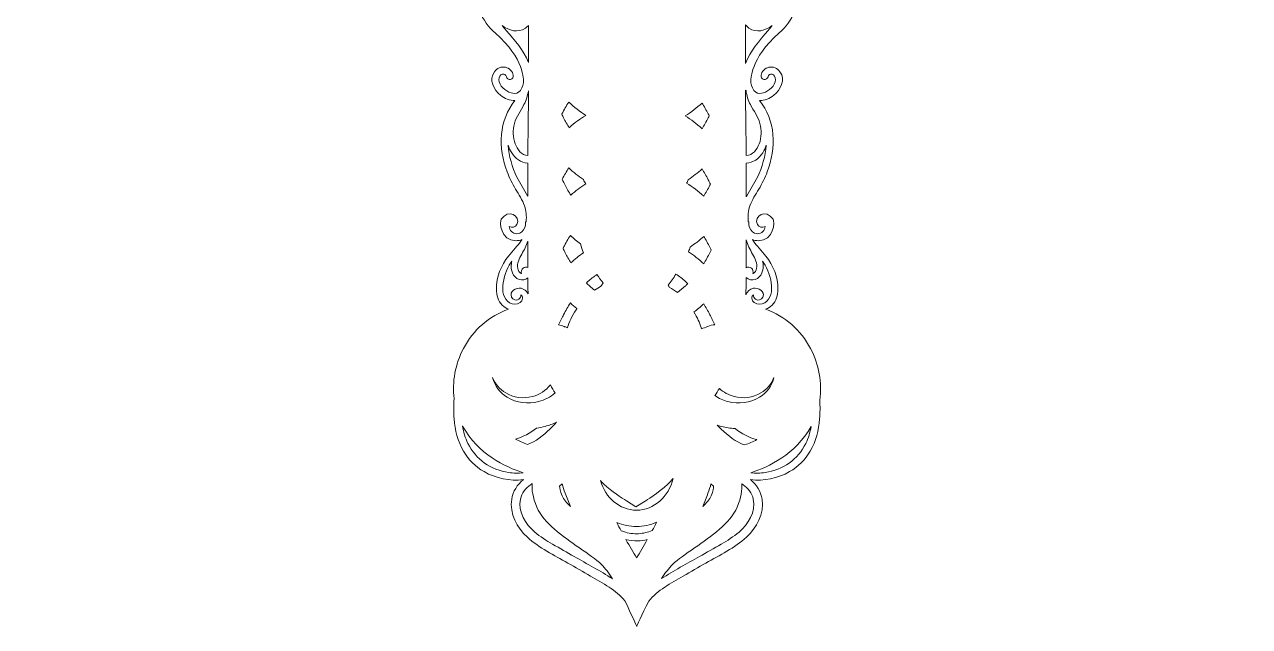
# Model space of a CAD drawing. Header units: millimetres. Extents: x -220 to 1461, y 255 to 578.
# Drawn here: x 885.3 to 1144.7, y 262.5 to 389.9 of the extents above; entities that cross this region are included whole.
import ezdxf

# ---------------------------------------------------------------- set-up
doc = ezdxf.new("R2010")
doc.units = ezdxf.units.MM
doc.header["$MEASUREMENT"] = 0
doc.layers.add('Layer 6', color=7, linetype='Continuous')

msp = doc.modelspace()

# ---------------------------------------------------------------- linework, layer by layer
at = {"layer": 'Layer 6', "lineweight": 0}
for points, knots in [([(1141.7, 448.34), (1141.63, 448.36), (1134.11, 450.77), (1130.92, 454.12), (1129.79, 455.29), (1128.62, 456.99), (1127.38, 458.79), (1124.95, 462.32), (1122.19, 466.32), (1118.74, 467.82), (1115.56, 469.2), (1113.37, 468.92), (1112.08, 468.44), (1111.36, 471.64), (1108.9, 479.48), (1101.61, 483.53), (1097.21, 485.97), (1091.5, 486.25), (1086.55, 484.36), (1086.58, 484.6), (1086.6, 484.85), (1086.58, 485.1), (1086.39, 487.75), (1083.55, 489.58), (1081.03, 489.11), (1079.82, 488.88), (1078.71, 488.13), (1078.03, 487.11), (1077.26, 485.95), (1077.15, 484.56), (1077.25, 483.21), (1077.35, 481.85), (1077.57, 480.53), (1077.4, 479.18), (1077.3, 479.53), (1077.15, 479.87), (1076.96, 480.19), (1076.09, 481.66), (1074.35, 482.65), (1072.64, 482.28), (1070.79, 481.88), (1069.3, 479.88), (1069.96, 477.99), (1070.29, 477.05), (1071.21, 476.2), (1072.27, 476.3), (1073.3, 476.4), (1074.19, 477.29), (1074.08, 478.35), (1073.99, 479.29), (1072.52, 479.19), (1072.63, 478.26), (1072.69, 477.69), (1071.97, 477.64), (1071.64, 477.94), (1071.19, 478.35), (1071.12, 479.01), (1071.34, 479.55), (1071.82, 480.77), (1073.25, 481.25), (1074.4, 480.7), (1075.67, 480.09), (1076.32, 478.69), (1076.21, 477.32), (1076.1, 475.81), (1075.25, 474.41), (1074.13, 473.43), (1072.55, 472.05), (1070.52, 471.4), (1068.46, 471.3), (1068.65, 471.42), (1068.83, 471.56), (1069.01, 471.71), (1070.44, 472.98), (1071.11, 475.11), (1070.04, 476.83), (1068.96, 478.57), (1066.19, 479.27), (1064.86, 477.4), (1064.24, 476.52), (1064.21, 475.28), (1065.11, 474.58), (1065.86, 474), (1067.01, 473.96), (1067.64, 474.74), (1068.23, 475.47), (1067.13, 476.42), (1066.54, 475.69), (1066.45, 475.59), (1066.35, 475.56), (1066.15, 475.64), (1065.96, 475.72), (1065.86, 475.85), (1065.85, 476.04), (1065.84, 476.68), (1066.59, 477.08), (1067.15, 477.06), (1068.62, 476.99), (1069.38, 475.37), (1068.91, 474.09), (1068.51, 473), (1067.56, 472.3), (1066.48, 472.04), (1065.31, 473.31), (1064.46, 474.92), (1063.76, 476.46), (1062.65, 478.88), (1061.71, 481.45), (1060.02, 483.54), (1058.79, 485.06), (1057.09, 486.32), (1055.19, 486.76), (1056.48, 487.47), (1057.33, 488.74), (1057.45, 490.24), (1057.59, 491.99), (1056.88, 493.73), (1055.6, 494.92), (1054.3, 496.13), (1052.52, 496.73), (1050.77, 496.86), (1050.5, 496.88), (1050.23, 496.88), (1049.96, 496.88), (1050.29, 497.15), (1050.6, 497.44), (1050.9, 497.74), (1052.79, 499.64), (1053.96, 502.1), (1054.44, 504.72), (1054.97, 507.63), (1054.77, 510.67), (1054.29, 513.56), (1053.8, 516.48), (1052.94, 519.35), (1051.41, 521.91), (1051.33, 522.04), (1051.25, 522.17), (1051.16, 522.3), (1051.12, 522.38), (1051.08, 522.46), (1051.04, 522.54), (1046.99, 529.82), (1039.16, 532.28), (1035.96, 533), (1036.44, 534.29), (1036.71, 536.48), (1035.33, 539.66), (1033.84, 543.11), (1029.84, 545.87), (1026.31, 548.3), (1024.51, 549.54), (1022.81, 550.71), (1021.63, 551.84), (1018.29, 555.03), (1014.98, 562.35), (1014.98, 562.35), (1014.98, 562.35), (1011.67, 555.03), (1008.32, 551.84), (1007.15, 550.71), (1005.45, 549.54), (1003.65, 548.3), (1000.12, 545.87), (996.12, 543.11), (994.62, 539.66), (993.24, 536.48), (993.52, 534.29), (994, 533), (991.42, 532.42), (985.82, 530.71), (981.63, 526.24), (980.09, 525.07), (978.8, 523.58), (977.8, 521.91), (976.26, 519.35), (975.41, 516.48), (974.92, 513.56), (974.44, 510.67), (974.24, 507.63), (974.77, 504.72), (975.24, 502.1), (976.42, 499.64), (978.3, 497.74), (978.6, 497.44), (978.92, 497.15), (979.25, 496.88), (978.98, 496.88), (978.71, 496.88), (978.44, 496.86), (976.69, 496.73), (974.91, 496.13), (973.6, 494.92), (972.32, 493.73), (971.61, 491.99), (971.76, 490.24), (971.88, 488.74), (972.72, 487.47), (974.01, 486.76), (972.12, 486.32), (970.42, 485.06), (969.19, 483.54), (967.49, 481.45), (966.56, 478.88), (965.45, 476.46), (965.35, 476.25), (965.25, 476.03), (965.15, 475.82), (965.34, 476.45), (965.19, 477.17), (964.79, 477.74), (963.46, 479.62), (960.68, 478.92), (959.6, 477.18), (958.53, 475.46), (959.2, 473.33), (960.63, 472.06), (960.81, 471.91), (960.99, 471.77), (961.18, 471.65), (959.12, 471.75), (957.09, 472.4), (955.51, 473.78), (954.39, 474.76), (953.55, 476.16), (953.43, 477.67), (953.32, 479.04), (953.97, 480.44), (955.24, 481.05), (956.39, 481.6), (957.82, 481.12), (958.31, 479.9), (958.52, 479.36), (958.45, 478.7), (958, 478.29), (957.67, 477.99), (956.95, 478.04), (957.01, 478.61), (957.12, 479.54), (955.65, 479.64), (955.56, 478.7), (955.45, 477.64), (956.35, 476.75), (957.37, 476.65), (958.43, 476.55), (959.35, 477.39), (959.68, 478.34), (960.35, 480.23), (958.85, 482.23), (957, 482.63), (955.29, 483), (953.55, 482), (952.68, 480.54), (952.49, 480.22), (952.35, 479.88), (952.24, 479.53), (952.07, 480.88), (952.29, 482.2), (952.39, 483.56), (952.49, 484.91), (952.38, 486.3), (951.62, 487.46), (950.93, 488.48), (949.82, 489.23), (948.61, 489.46), (946.09, 489.93), (943.25, 488.1), (943.06, 485.44), (943.03, 485.1), (943.07, 484.77), (943.15, 484.46), (938.25, 486.24), (932.67, 485.93), (928.34, 483.53), (921.05, 479.48), (918.6, 471.64), (917.87, 468.44), (916.59, 468.92), (914.4, 469.2), (911.21, 467.82), (907.76, 466.32), (905.01, 462.32), (902.57, 458.79), (901.33, 456.99), (900.16, 455.29), (899.04, 454.12), (895.85, 450.77), (888.33, 448.36), (888.25, 448.34), (888.25, 448.34), (885.28, 447.4), (885.28, 447.4), (885.28, 447.4), (888.25, 446.45), (888.25, 446.45), (888.33, 446.43), (895.85, 444.02), (899.04, 440.67), (900.16, 439.5), (901.33, 437.8), (902.57, 436), (905.01, 432.47), (907.76, 428.47), (911.21, 426.97), (914.4, 425.59), (916.59, 425.87), (917.87, 426.35), (918.6, 423.15), (921.05, 415.31), (928.34, 411.26), (930.83, 409.88), (933.73, 409.19), (936.67, 409.19), (938.84, 409.19), (941.03, 409.57), (943.1, 410.32), (943.06, 410.07), (943.04, 409.82), (943.06, 409.57), (943.25, 406.91), (946.09, 405.09), (948.61, 405.56), (949.82, 405.78), (950.93, 406.53), (951.62, 407.55), (952.38, 408.71), (952.49, 410.1), (952.39, 411.45), (952.29, 412.81), (952.07, 414.14), (952.24, 415.48), (952.35, 415.14), (952.49, 414.8), (952.68, 414.47), (953.55, 413.01), (955.29, 412.01), (957, 412.38), (957.61, 412.51), (958.18, 412.82), (958.65, 413.24), (958.7, 412.88), (958.82, 412.53), (959.03, 412.2), (959.49, 411.46), (960.27, 410.93), (961.17, 410.93), (962.04, 410.93), (962.97, 411.4), (963.31, 412.24), (963.7, 413.22), (962.86, 414.32), (961.8, 414.11), (961.06, 413.97), (960.67, 413.25), (960.77, 412.58), (960.72, 412.61), (960.68, 412.63), (960.64, 412.67), (959.92, 413.25), (960.16, 414.33), (960.68, 414.97), (961.23, 415.63), (962.13, 415.94), (962.99, 415.93), (963.9, 415.93), (964.95, 415.64), (965.27, 414.69), (965.31, 414.55), (965.35, 414.42), (965.38, 414.28), (965.07, 413.34), (965.16, 412.26), (965.66, 411.41), (966.39, 410.17), (967.77, 409.51), (969.17, 410.01), (969.8, 410.24), (970.31, 410.7), (970.57, 411.33), (970.89, 412.1), (970.63, 413.01), (969.87, 413.4), (969.19, 413.75), (968.31, 413.58), (967.87, 412.92), (967.62, 412.53), (967.57, 412.11), (967.67, 411.71), (966.93, 412.06), (966.69, 413.19), (967.01, 413.9), (967.35, 414.65), (968.29, 414.84), (969.03, 414.81), (970.1, 414.77), (971.13, 414.36), (971.95, 413.67), (972.72, 413.02), (973.26, 412.1), (973.47, 411.12), (973.74, 409.88), (973.32, 408.65), (973.51, 407.4), (973.6, 406.78), (973.81, 406.17), (974.01, 405.58), (974.18, 405.05), (974.37, 404.54), (974.65, 404.06), (975.23, 403.09), (976.14, 402.4), (977.23, 402.08), (978.28, 401.78), (979.38, 401.79), (980.42, 402.08), (980.8, 402.18), (981.17, 402.31), (981.53, 402.46), (981.41, 402.2), (981.3, 401.93), (981.2, 401.68), (980.83, 400.68), (980.63, 399.6), (980.59, 398.53), (980.44, 394.57), (982.09, 390.61), (984.99, 388.09), (991.11, 382.79), (990.97, 378.13), (990.96, 377.71), (990.95, 377.67), (990.94, 377.63), (990.93, 377.58), (990.78, 376.9), (990.49, 376.04), (989.89, 375.62), (989.42, 375.29), (988.82, 375.31), (988.3, 375.47), (987.15, 375.82), (985.73, 376.95), (985.74, 378.26), (985.75, 378.72), (985.97, 379.31), (986.46, 379.44), (986.86, 379.54), (987.27, 379.29), (987.31, 378.9), (987.36, 378.49), (987.82, 378.23), (988.19, 378.31), (988.61, 378.39), (988.83, 378.79), (988.78, 379.19), (988.68, 380.05), (987.95, 380.71), (987.13, 380.89), (986.22, 381.09), (985.33, 380.72), (984.78, 379.96), (983.53, 378.23), (984.66, 376.12), (986.1, 374.95), (986.92, 374.29), (988.05, 373.82), (989.13, 373.85), (987.47, 371.79), (986.52, 369.33), (986.27, 366.67), (986.01, 363.98), (986.53, 361.27), (987.48, 358.76), (987.96, 357.49), (988.57, 356.26), (989.26, 355.09), (989.94, 353.95), (990.72, 352.82), (991.15, 351.55), (991.5, 350.51), (991.62, 349.34), (991.5, 348.24), (991.41, 348.17), (991.35, 348.06), (991.36, 347.93), (991.37, 347.78), (991.37, 347.64), (991.38, 347.49), (991.2, 346.78), (990.83, 346.06), (990.14, 345.77), (989.38, 345.45), (988.37, 345.84), (988.05, 346.61), (987.97, 346.79), (987.94, 346.99), (987.94, 347.18), (988.48, 346.88), (989.28, 347), (989.56, 347.59), (990.44, 349.42), (987.7, 351), (986.23, 348.72), (985.88, 348.18), (985.99, 344.17), (989.38, 344.17), (989.83, 344.18), (990.23, 344.26), (990.59, 344.4), (990.57, 344.36), (990.55, 344.32), (990.52, 344.28), (989.74, 343.07), (988.7, 342.05), (987.79, 340.93), (986.2, 338.96), (985.16, 336.46), (985.2, 333.9), (985.22, 332.67), (985.54, 331.42), (986.46, 330.54), (986.85, 330.16), (987.3, 329.87), (987.79, 329.68), (983.64, 328.18), (980.33, 325.33), (978.23, 321.35), (976.49, 318.05), (975.82, 314.26), (976.24, 310.71), (976.14, 309.29), (976.15, 307.85), (976.25, 306.46), (976.43, 304.08), (977.01, 301.69), (978.24, 299.62), (979.29, 297.83), (980.8, 296.32), (982.6, 295.28), (985.11, 293.84), (988.07, 293.22), (990.91, 293.59), (989.59, 292.54), (988.72, 291.09), (988.45, 289.42), (987.96, 286.39), (989.58, 283.39), (991.76, 281.4), (994.26, 279.12), (997.4, 277.6), (1000.32, 275.93), (1001.93, 275.01), (1003.53, 274.09), (1005.14, 273.17), (1006.46, 272.41), (1007.79, 271.67), (1009.06, 270.82), (1010.3, 269.99), (1011.49, 269.04), (1012.42, 267.9), (1013.87, 265), (1014.91, 262.49), (1014.91, 262.49), (1014.91, 262.49), (1015.97, 264.98), (1017.45, 267.86), (1018.38, 269.02), (1019.59, 269.98), (1020.84, 270.82), (1022.11, 271.67), (1023.44, 272.41), (1024.76, 273.17), (1026.37, 274.09), (1027.97, 275.01), (1029.58, 275.93), (1032.49, 277.6), (1035.64, 279.12), (1038.14, 281.4), (1040.32, 283.39), (1041.94, 286.39), (1041.45, 289.42), (1041.18, 291.09), (1040.31, 292.54), (1038.99, 293.59), (1041.83, 293.22), (1044.78, 293.84), (1047.29, 295.28), (1049.1, 296.32), (1050.61, 297.83), (1051.66, 299.62), (1052.88, 301.69), (1053.47, 304.08), (1053.65, 306.46), (1053.74, 307.76), (1053.76, 309.1), (1053.68, 310.44), (1054.16, 314.07), (1053.51, 317.97), (1051.72, 321.35), (1049.63, 325.32), (1046.34, 328.16), (1042.21, 329.66), (1042.71, 329.86), (1043.18, 330.15), (1043.58, 330.54), (1044.49, 331.42), (1044.81, 332.67), (1044.83, 333.9), (1044.87, 336.46), (1043.83, 338.96), (1042.24, 340.93), (1041.34, 342.05), (1040.29, 343.07), (1039.51, 344.28), (1039.48, 344.32), (1039.46, 344.36), (1039.44, 344.4), (1039.8, 344.26), (1040.2, 344.18), (1040.65, 344.17), (1044.04, 344.17), (1044.15, 348.18), (1043.8, 348.72), (1042.33, 351), (1039.59, 349.42), (1040.47, 347.59), (1040.75, 347), (1041.55, 346.88), (1042.09, 347.18), (1042.09, 346.99), (1042.06, 346.79), (1041.98, 346.61), (1041.66, 345.84), (1040.65, 345.45), (1039.89, 345.77), (1039.2, 346.06), (1038.84, 346.78), (1038.66, 347.49), (1038.66, 347.64), (1038.66, 347.78), (1038.67, 347.93), (1038.68, 348.06), (1038.62, 348.17), (1038.53, 348.24), (1038.41, 349.34), (1038.53, 350.51), (1038.88, 351.55), (1039.31, 352.82), (1040.09, 353.95), (1040.77, 355.09), (1041.46, 356.26), (1042.07, 357.49), (1042.55, 358.76), (1043.5, 361.27), (1044.02, 363.98), (1043.76, 366.67), (1043.51, 369.33), (1042.57, 371.79), (1040.9, 373.85), (1041.98, 373.82), (1043.11, 374.29), (1043.93, 374.95), (1045.37, 376.12), (1046.5, 378.23), (1045.25, 379.96), (1044.7, 380.72), (1043.82, 381.09), (1042.9, 380.89), (1042.08, 380.71), (1041.35, 380.05), (1041.25, 379.19), (1041.21, 378.79), (1041.42, 378.39), (1041.84, 378.31), (1042.21, 378.23), (1042.67, 378.49), (1042.72, 378.9), (1042.76, 379.29), (1043.17, 379.54), (1043.57, 379.44), (1044.06, 379.31), (1044.28, 378.72), (1044.29, 378.26), (1044.3, 376.95), (1042.88, 375.82), (1041.74, 375.47), (1041.22, 375.31), (1040.61, 375.29), (1040.15, 375.62), (1039.54, 376.04), (1039.25, 376.9), (1039.1, 377.58), (1039.09, 377.63), (1039.08, 377.67), (1039.08, 377.71), (1039.06, 378.13), (1038.92, 382.79), (1045.04, 388.09), (1047.95, 390.61), (1049.59, 394.57), (1049.44, 398.53), (1049.41, 399.6), (1049.21, 400.68), (1048.83, 401.68), (1048.73, 401.93), (1048.62, 402.2), (1048.5, 402.46), (1048.86, 402.31), (1049.23, 402.18), (1049.61, 402.08), (1050.66, 401.79), (1051.75, 401.78), (1052.8, 402.08), (1053.89, 402.4), (1054.8, 403.09), (1055.38, 404.06), (1055.66, 404.54), (1055.85, 405.05), (1056.02, 405.58), (1056.22, 406.17), (1056.43, 406.78), (1056.52, 407.4), (1056.71, 408.65), (1056.29, 409.88), (1056.56, 411.12), (1056.77, 412.1), (1057.31, 413.02), (1058.08, 413.67), (1058.9, 414.36), (1059.93, 414.77), (1061, 414.81), (1061.74, 414.84), (1062.68, 414.65), (1063.02, 413.9), (1063.34, 413.19), (1063.1, 412.06), (1062.36, 411.71), (1062.46, 412.11), (1062.42, 412.53), (1062.16, 412.92), (1061.73, 413.58), (1060.84, 413.75), (1060.16, 413.4), (1059.4, 413.01), (1059.14, 412.1), (1059.46, 411.33), (1059.72, 410.7), (1060.23, 410.24), (1060.87, 410.01), (1062.26, 409.51), (1063.64, 410.17), (1064.37, 411.41), (1064.87, 412.26), (1064.97, 413.34), (1064.65, 414.28), (1064.68, 414.42), (1064.72, 414.55), (1064.76, 414.69), (1065.08, 415.64), (1066.13, 415.93), (1067.05, 415.93), (1067.9, 415.94), (1068.81, 415.63), (1069.35, 414.97), (1069.87, 414.33), (1070.11, 413.25), (1069.39, 412.67), (1069.35, 412.63), (1069.31, 412.61), (1069.26, 412.58), (1069.36, 413.25), (1068.97, 413.97), (1068.23, 414.11), (1067.17, 414.32), (1066.33, 413.22), (1066.72, 412.24), (1067.06, 411.4), (1067.99, 410.93), (1068.87, 410.93), (1069.76, 410.93), (1070.54, 411.46), (1071, 412.2), (1071.22, 412.55), (1071.34, 412.91), (1071.39, 413.28), (1071.77, 413.02), (1072.19, 412.83), (1072.64, 412.73), (1074.35, 412.36), (1076.09, 413.36), (1076.96, 414.82), (1077.15, 415.15), (1077.3, 415.48), (1077.4, 415.83), (1077.57, 414.48), (1077.35, 413.16), (1077.25, 411.8), (1077.15, 410.45), (1077.26, 409.06), (1078.03, 407.9), (1078.71, 406.88), (1079.82, 406.13), (1081.03, 405.91), (1083.55, 405.43), (1086.39, 407.26), (1086.58, 409.92), (1086.6, 410.09), (1086.59, 410.25), (1086.58, 410.41), (1088.73, 409.6), (1091.02, 409.19), (1093.28, 409.19), (1096.23, 409.19), (1099.13, 409.88), (1101.61, 411.26), (1108.9, 415.31), (1111.36, 423.15), (1112.08, 426.35), (1113.37, 425.87), (1115.56, 425.59), (1118.74, 426.97), (1122.19, 428.47), (1124.95, 432.47), (1127.38, 436), (1128.62, 437.8), (1129.79, 439.5), (1130.92, 440.67), (1134.11, 444.02), (1141.63, 446.43), (1141.7, 446.45), (1141.7, 446.45), (1144.67, 447.4), (1144.67, 447.4), (1144.67, 447.4), (1141.7, 448.34), (1141.7, 448.34)], [0, 0, 0, 0, 1, 1, 1, 2, 2, 2, 3, 3, 3, 4, 4, 4, 5, 5, 5, 6, 6, 6, 7, 7, 7, 8, 8, 8, 9, 9, 9, 10, 10, 10, 11, 11, 11, 12, 12, 12, 13, 13, 13, 14, 14, 14, 15, 15, 15, 16, 16, 16, 17, 17, 17, 18, 18, 18, 19, 19, 19, 20, 20, 20, 21, 21, 21, 22, 22, 22, 23, 23, 23, 24, 24, 24, 25, 25, 25, 26, 26, 26, 27, 27, 27, 28, 28, 28, 29, 29, 29, 30, 30, 30, 31, 31, 31, 32, 32, 32, 33, 33, 33, 34, 34, 34, 35, 35, 35, 36, 36, 36, 37, 37, 37, 38, 38, 38, 39, 39, 39, 40, 40, 40, 41, 41, 41, 42, 42, 42, 43, 43, 43, 44, 44, 44, 45, 45, 45, 46, 46, 46, 47, 47, 47, 48, 48, 48, 49, 49, 49, 50, 50, 50, 51, 51, 51, 52, 52, 52, 53, 53, 53, 54, 54, 54, 55, 55, 55, 56, 56, 56, 57, 57, 57, 58, 58, 58, 59, 59, 59, 60, 60, 60, 61, 61, 61, 62, 62, 62, 63, 63, 63, 64, 64, 64, 65, 65, 65, 66, 66, 66, 67, 67, 67, 68, 68, 68, 69, 69, 69, 70, 70, 70, 71, 71, 71, 72, 72, 72, 73, 73, 73, 74, 74, 74, 75, 75, 75, 76, 76, 76, 77, 77, 77, 78, 78, 78, 79, 79, 79, 80, 80, 80, 81, 81, 81, 82, 82, 82, 83, 83, 83, 84, 84, 84, 85, 85, 85, 86, 86, 86, 87, 87, 87, 88, 88, 88, 89, 89, 89, 90, 90, 90, 91, 91, 91, 92, 92, 92, 93, 93, 93, 94, 94, 94, 95, 95, 95, 96, 96, 96, 97, 97, 97, 98, 98, 98, 99, 99, 99, 100, 100, 100, 101, 101, 101, 102, 102, 102, 103, 103, 103, 104, 104, 104, 105, 105, 105, 106, 106, 106, 107, 107, 107, 108, 108, 108, 109, 109, 109, 110, 110, 110, 111, 111, 111, 112, 112, 112, 113, 113, 113, 114, 114, 114, 115, 115, 115, 116, 116, 116, 117, 117, 117, 118, 118, 118, 119, 119, 119, 120, 120, 120, 121, 121, 121, 122, 122, 122, 123, 123, 123, 124, 124, 124, 125, 125, 125, 126, 126, 126, 127, 127, 127, 128, 128, 128, 129, 129, 129, 130, 130, 130, 131, 131, 131, 132, 132, 132, 133, 133, 133, 134, 134, 134, 135, 135, 135, 136, 136, 136, 137, 137, 137, 138, 138, 138, 139, 139, 139, 140, 140, 140, 141, 141, 141, 142, 142, 142, 143, 143, 143, 144, 144, 144, 145, 145, 145, 146, 146, 146, 147, 147, 147, 148, 148, 148, 149, 149, 149, 150, 150, 150, 151, 151, 151, 152, 152, 152, 153, 153, 153, 154, 154, 154, 155, 155, 155, 156, 156, 156, 157, 157, 157, 158, 158, 158, 159, 159, 159, 160, 160, 160, 161, 161, 161, 162, 162, 162, 163, 163, 163, 164, 164, 164, 165, 165, 165, 166, 166, 166, 167, 167, 167, 168, 168, 168, 169, 169, 169, 170, 170, 170, 171, 171, 171, 172, 172, 172, 173, 173, 173, 174, 174, 174, 175, 175, 175, 176, 176, 176, 177, 177, 177, 178, 178, 178, 179, 179, 179, 180, 180, 180, 181, 181, 181, 182, 182, 182, 183, 183, 183, 184, 184, 184, 185, 185, 185, 186, 186, 186, 187, 187, 187, 188, 188, 188, 189, 189, 189, 190, 190, 190, 191, 191, 191, 192, 192, 192, 193, 193, 193, 194, 194, 194, 195, 195, 195, 196, 196, 196, 197, 197, 197, 198, 198, 198, 199, 199, 199, 200, 200, 200, 201, 201, 201, 202, 202, 202, 203, 203, 203, 204, 204, 204, 205, 205, 205, 206, 206, 206, 207, 207, 207, 208, 208, 208, 209, 209, 209, 210, 210, 210, 211, 211, 211, 212, 212, 212, 213, 213, 213, 214, 214, 214, 215, 215, 215, 216, 216, 216, 217, 217, 217, 218, 218, 218, 219, 219, 219, 220, 220, 220, 221, 221, 221, 222, 222, 222, 223, 223, 223, 224, 224, 224, 225, 225, 225, 226, 226, 226, 227, 227, 227, 228, 228, 228, 229, 229, 229, 230, 230, 230, 231, 231, 231, 232, 232, 232, 233, 233, 233, 234, 234, 234, 235, 235, 235, 236, 236, 236, 237, 237, 237, 238, 238, 238, 239, 239, 239, 240, 240, 240, 241, 241, 241, 242, 242, 242, 243, 243, 243, 244, 244, 244, 245, 245, 245, 246, 246, 246, 247, 247, 247, 248, 248, 248, 249, 249, 249, 250, 250, 250, 251, 251, 251, 252, 252, 252, 253, 253, 253, 254, 254, 254, 255, 255, 255, 256, 256, 256, 257, 257, 257, 258, 258, 258, 259, 259, 259, 260, 260, 260, 261, 261, 261, 262, 262, 262, 263, 263, 263, 264, 264, 264, 265, 265, 265, 266, 266, 266, 267, 267, 267, 268, 268, 268, 269, 269, 269, 270, 270, 270, 271, 271, 271, 272, 272, 272, 273, 273, 273, 274, 274, 274, 275, 275, 275, 276, 276, 276, 277, 277, 277, 278, 278, 278, 278]), ([(987.29, 388.7), (987.01, 389.02), (986.73, 389.36), (986.46, 389.7), (987.92, 388.65), (989.74, 388.08), (991.35, 389.19), (991.59, 389.35), (991.79, 389.55), (991.98, 389.77), (991.98, 387.03), (991.98, 384.38), (991.98, 381.93), (991.02, 384.48), (989.07, 386.61), (987.29, 388.7)], [0, 0, 0, 0, 1, 1, 1, 2, 2, 2, 3, 3, 3, 4, 4, 4, 5, 5, 5, 5]), ([(1042.74, 388.7), (1040.91, 386.55), (1038.9, 384.35), (1037.97, 381.7), (1037.97, 384.25), (1037.98, 387.02), (1037.98, 389.88), (1038.18, 389.61), (1038.41, 389.37), (1038.68, 389.19), (1040.29, 388.08), (1042.11, 388.65), (1043.57, 389.7), (1043.3, 389.36), (1043.02, 389.02), (1042.74, 388.7)], [0, 0, 0, 0, 1, 1, 1, 2, 2, 2, 3, 3, 3, 4, 4, 4, 5, 5, 5, 5]), ([(989.01, 368.98), (989.42, 370.46), (990.36, 371.64), (991.04, 372.98), (991.51, 373.89), (991.81, 374.87), (991.97, 375.88), (991.97, 375.88), (991.98, 375.89), (991.98, 375.89), (991.97, 370.74), (991.95, 367.26), (991.92, 366.86), (991.93, 366.92), (991.94, 366.96), (991.94, 366.98), (991.9, 366.8), (991.87, 365.02), (991.85, 362.18), (990.51, 362.26), (989.61, 363.51), (989.17, 364.69), (988.67, 366.04), (988.63, 367.59), (989.01, 368.98)], [0, 0, 0, 0, 1, 1, 1, 2, 2, 2, 3, 3, 3, 4, 4, 4, 5, 5, 5, 6, 6, 6, 7, 7, 7, 8, 8, 8, 8]), ([(1041.02, 368.98), (1041.41, 367.59), (1041.36, 366.04), (1040.86, 364.69), (1040.41, 363.49), (1039.49, 362.21), (1038.1, 362.18), (1038.09, 365.02), (1038.06, 366.8), (1038.01, 366.98), (1038.02, 366.96), (1038.03, 366.92), (1038.03, 366.86), (1038, 367.27), (1037.98, 370.82), (1037.98, 376.07), (1038, 376.01), (1038.03, 375.94), (1038.06, 375.88), (1038.22, 374.87), (1038.52, 373.89), (1038.99, 372.98), (1039.67, 371.64), (1040.61, 370.46), (1041.02, 368.98)], [0, 0, 0, 0, 1, 1, 1, 2, 2, 2, 3, 3, 3, 4, 4, 4, 5, 5, 5, 6, 6, 6, 7, 7, 7, 8, 8, 8, 8]), ([(1000.61, 368.09), (1000.2, 368.76), (999.81, 369.46), (999.43, 370.19), (999.31, 370.42), (999.18, 370.68), (999.05, 370.95), (999.06, 370.97), (999.07, 371), (999.08, 371.02), (999.54, 371.9), (1000.02, 372.74), (1000.52, 373.52), (1001.66, 372.44), (1002.87, 371.49), (1004.14, 370.71), (1002.91, 369.98), (1001.72, 369.1), (1000.61, 368.09)], [0, 0, 0, 0, 1, 1, 1, 2, 2, 2, 3, 3, 3, 4, 4, 4, 5, 5, 5, 6, 6, 6, 6]), ([(1025.17, 370.6), (1026.43, 371.36), (1027.62, 372.27), (1028.75, 373.32), (1029.2, 372.59), (1029.64, 371.82), (1030.06, 371.02), (1030.13, 370.88), (1030.2, 370.75), (1030.27, 370.6), (1030.2, 370.46), (1030.13, 370.32), (1030.06, 370.19), (1029.64, 369.38), (1029.2, 368.61), (1028.75, 367.89), (1027.62, 368.94), (1026.43, 369.85), (1025.17, 370.6)], [0, 0, 0, 0, 1, 1, 1, 2, 2, 2, 3, 3, 3, 4, 4, 4, 5, 5, 5, 6, 6, 6, 6]), ([(989.56, 357.63), (988.54, 359.75), (987.85, 362.04), (987.69, 364.38), (987.87, 363.82), (988.12, 363.29), (988.44, 362.8), (989.2, 361.62), (990.39, 360.64), (991.85, 360.62), (991.84, 358.62), (991.84, 356.24), (991.84, 353.61), (991.82, 353.64), (991.81, 353.67), (991.79, 353.7), (991.07, 355.03), (990.22, 356.27), (989.56, 357.63)], [0, 0, 0, 0, 1, 1, 1, 2, 2, 2, 3, 3, 3, 4, 4, 4, 5, 5, 5, 6, 6, 6, 6]), ([(1042.34, 364.38), (1042.18, 362.04), (1041.49, 359.75), (1040.47, 357.63), (1039.81, 356.27), (1038.96, 355.03), (1038.24, 353.7), (1038.19, 353.62), (1038.16, 353.54), (1038.11, 353.46), (1038.12, 356.15), (1038.11, 358.58), (1038.11, 360.62), (1039.6, 360.61), (1040.82, 361.6), (1041.6, 362.8), (1041.91, 363.29), (1042.16, 363.82), (1042.34, 364.38)], [0, 0, 0, 0, 1, 1, 1, 2, 2, 2, 3, 3, 3, 4, 4, 4, 5, 5, 5, 6, 6, 6, 6]), ([(1000.96, 353.81), (1000.55, 354.47), (1000.16, 355.17), (999.78, 355.9), (999.57, 356.3), (999.36, 356.73), (999.14, 357.19), (999.58, 358.03), (1000.04, 358.83), (1000.52, 359.58), (1001.5, 358.65), (1002.54, 357.82), (1003.63, 357.11), (1003.77, 356.8), (1003.94, 356.5), (1004.11, 356.19), (1003.02, 355.51), (1001.96, 354.71), (1000.96, 353.81)], [0, 0, 0, 0, 1, 1, 1, 2, 2, 2, 3, 3, 3, 4, 4, 4, 5, 5, 5, 6, 6, 6, 6]), ([(1025.48, 356.34), (1025.6, 356.59), (1025.72, 356.84), (1025.84, 357.09), (1026.85, 357.76), (1027.83, 358.52), (1028.75, 359.38), (1029.2, 358.65), (1029.64, 357.88), (1030.06, 357.08), (1030.21, 356.79), (1030.37, 356.47), (1030.53, 356.14), (1030.49, 356.06), (1030.45, 355.98), (1030.41, 355.9), (1029.99, 355.1), (1029.55, 354.33), (1029.1, 353.6), (1027.96, 354.66), (1026.75, 355.58), (1025.48, 356.34)], [0, 0, 0, 0, 1, 1, 1, 2, 2, 2, 3, 3, 3, 4, 4, 4, 5, 5, 5, 6, 6, 6, 7, 7, 7, 7]), ([(1000.97, 339.51), (1000.56, 340.17), (1000.16, 340.88), (999.78, 341.61), (999.63, 341.9), (999.47, 342.22), (999.31, 342.55), (999.35, 342.63), (999.39, 342.71), (999.43, 342.79), (999.89, 343.68), (1000.37, 344.51), (1000.87, 345.3), (1001.55, 344.64), (1002.27, 344.04), (1003, 343.49), (1003.15, 342.86), (1003.35, 342.22), (1003.62, 341.59), (1002.71, 340.98), (1001.82, 340.29), (1000.97, 339.51)], [0, 0, 0, 0, 1, 1, 1, 2, 2, 2, 3, 3, 3, 4, 4, 4, 5, 5, 5, 6, 6, 6, 7, 7, 7, 7]), ([(1026.22, 342.83), (1027.22, 343.49), (1028.18, 344.24), (1029.1, 345.09), (1029.55, 344.37), (1029.99, 343.6), (1030.41, 342.79), (1030.5, 342.61), (1030.6, 342.41), (1030.7, 342.2), (1030.6, 341.99), (1030.5, 341.8), (1030.41, 341.61), (1029.99, 340.81), (1029.55, 340.04), (1029.1, 339.31), (1028.08, 340.26), (1027, 341.1), (1025.87, 341.81), (1026.01, 342.15), (1026.12, 342.49), (1026.22, 342.83)], [0, 0, 0, 0, 1, 1, 1, 2, 2, 2, 3, 3, 3, 4, 4, 4, 5, 5, 5, 6, 6, 6, 7, 7, 7, 7]), ([(990.58, 341.33), (991.08, 342.23), (991.56, 343.11), (991.86, 344.09), (991.86, 342.24), (991.87, 340.36), (991.88, 338.47), (991.56, 338.64), (991.16, 338.64), (990.84, 338.36), (990.5, 338.06), (990.41, 337.62), (990.5, 337.21), (990.48, 337.22), (990.46, 337.22), (990.44, 337.23), (990.04, 337.43), (989.81, 337.88), (989.73, 338.29), (989.52, 339.36), (990.07, 340.43), (990.58, 341.33)], [0, 0, 0, 0, 1, 1, 1, 2, 2, 2, 3, 3, 3, 4, 4, 4, 5, 5, 5, 6, 6, 6, 7, 7, 7, 7]), ([(1039.45, 341.33), (1039.96, 340.43), (1040.51, 339.36), (1040.3, 338.29), (1040.22, 337.88), (1039.99, 337.43), (1039.6, 337.23), (1039.58, 337.22), (1039.55, 337.22), (1039.53, 337.21), (1039.62, 337.62), (1039.53, 338.06), (1039.19, 338.36), (1038.84, 338.66), (1038.41, 338.65), (1038.08, 338.43), (1038.08, 340.43), (1038.09, 342.42), (1038.1, 344.36), (1038.39, 343.28), (1038.9, 342.31), (1039.45, 341.33)], [0, 0, 0, 0, 1, 1, 1, 2, 2, 2, 3, 3, 3, 4, 4, 4, 5, 5, 5, 6, 6, 6, 7, 7, 7, 7]), ([(986.54, 333.96), (986.55, 335.7), (987.05, 337.49), (987.93, 339), (988.1, 339.29), (988.29, 339.56), (988.48, 339.84), (988.44, 339.67), (988.4, 339.5), (988.38, 339.32), (988.19, 338.02), (988.67, 336.47), (990, 335.97), (990.62, 335.74), (991.38, 335.9), (991.88, 336.31), (991.89, 335.18), (991.89, 334.05), (991.9, 332.92), (991.63, 333.51), (991.1, 333.96), (990.42, 334.1), (989.4, 334.31), (987.85, 333.47), (988.42, 332.25), (988.69, 331.66), (989.45, 331.35), (989.99, 331.79), (990.25, 332.01), (990.39, 332.35), (990.37, 332.68), (990.6, 332.54), (990.74, 332.31), (990.74, 332.03), (990.75, 331.18), (989.89, 330.74), (989.14, 330.75), (987.4, 330.78), (986.54, 332.41), (986.54, 333.96)], [0, 0, 0, 0, 1, 1, 1, 2, 2, 2, 3, 3, 3, 4, 4, 4, 5, 5, 5, 6, 6, 6, 7, 7, 7, 8, 8, 8, 9, 9, 9, 10, 10, 10, 11, 11, 11, 12, 12, 12, 13, 13, 13, 13]), ([(1041.66, 339.32), (1041.63, 339.5), (1041.59, 339.67), (1041.55, 339.84), (1041.75, 339.56), (1041.94, 339.29), (1042.1, 339), (1042.98, 337.49), (1043.49, 335.7), (1043.49, 333.96), (1043.49, 332.41), (1042.63, 330.78), (1040.89, 330.75), (1040.14, 330.74), (1039.29, 331.18), (1039.29, 332.03), (1039.3, 332.31), (1039.43, 332.54), (1039.67, 332.68), (1039.64, 332.35), (1039.78, 332.01), (1040.04, 331.79), (1040.58, 331.35), (1041.34, 331.66), (1041.61, 332.25), (1042.18, 333.47), (1040.63, 334.31), (1039.62, 334.1), (1038.86, 333.94), (1038.29, 333.41), (1038.05, 332.73), (1038.06, 333.94), (1038.06, 335.16), (1038.07, 336.37), (1038.58, 335.92), (1039.38, 335.73), (1040.03, 335.97), (1041.36, 336.47), (1041.85, 338.02), (1041.66, 339.32)], [0, 0, 0, 0, 1, 1, 1, 2, 2, 2, 3, 3, 3, 4, 4, 4, 5, 5, 5, 6, 6, 6, 7, 7, 7, 8, 8, 8, 9, 9, 9, 10, 10, 10, 11, 11, 11, 12, 12, 12, 13, 13, 13, 13]), ([(1004.27, 335.23), (1004.38, 335.33), (1004.49, 335.43), (1004.59, 335.53), (1005.18, 336.07), (1005.82, 336.56), (1006.48, 337.01), (1006.91, 336.42), (1007.35, 335.84), (1007.81, 335.25), (1007.65, 335.01), (1007.49, 334.77), (1007.34, 334.52), (1006.91, 334.28), (1006.45, 334.01), (1005.99, 333.71), (1005.62, 334), (1005.27, 334.29), (1004.94, 334.59), (1004.94, 334.59), (1004.94, 334.59), (1004.94, 334.59), (1004.71, 334.79), (1004.49, 335.01), (1004.27, 335.23)], [0, 0, 0, 0, 1, 1, 1, 2, 2, 2, 3, 3, 3, 4, 4, 4, 5, 5, 5, 6, 6, 6, 7, 7, 7, 8, 8, 8, 8]), ([(1021.82, 334.32), (1021.73, 334.47), (1021.64, 334.61), (1021.55, 334.75), (1022.11, 335.48), (1022.68, 336.26), (1023.23, 337.09), (1023.94, 336.62), (1024.62, 336.1), (1025.24, 335.53), (1025.41, 335.38), (1025.58, 335.22), (1025.74, 335.06), (1025.58, 334.9), (1025.41, 334.74), (1025.24, 334.59), (1024.72, 334.11), (1024.15, 333.66), (1023.54, 333.24), (1023.02, 333.61), (1022.46, 333.96), (1021.82, 334.32)], [0, 0, 0, 0, 1, 1, 1, 2, 2, 2, 3, 3, 3, 4, 4, 4, 5, 5, 5, 6, 6, 6, 7, 7, 7, 7]), ([(998.37, 326.33), (998.76, 327.16), (999.13, 327.93), (999.43, 328.51), (999.89, 329.39), (1000.37, 330.22), (1000.87, 331.01), (1001.32, 330.58), (1001.78, 330.17), (1002.25, 329.79), (1002.23, 329.76), (1002.21, 329.74), (1002.2, 329.71), (1002.2, 329.71), (1002.09, 329.55), (1002.09, 329.55), (1001.17, 328.13), (1000.61, 326.96), (1000.28, 325.77), (1000.27, 325.75), (1000.27, 325.74), (1000.26, 325.72), (1000.06, 325.8), (999.86, 325.88), (999.66, 325.97), (999.61, 325.99), (999.56, 326.01), (999.51, 326.03), (999.14, 326.19), (998.76, 326.29), (998.37, 326.33)], [0, 0, 0, 0, 1, 1, 1, 2, 2, 2, 3, 3, 3, 4, 4, 4, 5, 5, 5, 6, 6, 6, 7, 7, 7, 8, 8, 8, 9, 9, 9, 10, 10, 10, 10]), ([(1029.99, 326.04), (1029.99, 326.04), (1029.93, 326.02), (1029.93, 326.02), (1029.49, 325.84), (1029.05, 325.67), (1028.61, 325.52), (1028.59, 325.6), (1028.56, 325.69), (1028.54, 325.77), (1028.25, 326.83), (1027.77, 327.87), (1027.02, 329.09), (1027.74, 329.61), (1028.43, 330.18), (1029.1, 330.8), (1029.55, 330.08), (1029.99, 329.31), (1030.41, 328.51), (1030.75, 327.83), (1031.1, 327.13), (1031.44, 326.36), (1030.95, 326.35), (1030.45, 326.24), (1029.99, 326.04)], [0, 0, 0, 0, 1, 1, 1, 2, 2, 2, 3, 3, 3, 4, 4, 4, 5, 5, 5, 6, 6, 6, 7, 7, 7, 8, 8, 8, 8]), ([(987.17, 311.96), (988.88, 310.95), (990.89, 310.67), (992.82, 311.18), (994.34, 311.58), (995.67, 312.44), (996.65, 313.63), (996.96, 313.05), (997.28, 312.48), (997.63, 311.93), (996.62, 311.08), (995.44, 310.45), (994.15, 310.11), (991.88, 309.51), (989.51, 309.84), (987.49, 311.04), (985.89, 311.98), (984.83, 313.51), (984.41, 315.2), (984.93, 313.89), (985.87, 312.73), (987.17, 311.96)], [0, 0, 0, 0, 1, 1, 1, 2, 2, 2, 3, 3, 3, 4, 4, 4, 5, 5, 5, 6, 6, 6, 7, 7, 7, 7]), ([(1043.97, 315.2), (1043.56, 313.51), (1042.5, 311.98), (1040.9, 311.04), (1038.87, 309.84), (1036.5, 309.51), (1034.23, 310.11), (1033.25, 310.37), (1032.32, 310.8), (1031.48, 311.38), (1031.81, 311.87), (1032.12, 312.38), (1032.42, 312.9), (1033.3, 312.08), (1034.37, 311.5), (1035.56, 311.18), (1037.49, 310.67), (1039.5, 310.95), (1041.22, 311.96), (1042.52, 312.73), (1043.46, 313.89), (1043.97, 315.2)], [0, 0, 0, 0, 1, 1, 1, 2, 2, 2, 3, 3, 3, 4, 4, 4, 5, 5, 5, 6, 6, 6, 7, 7, 7, 7]), ([(987.79, 295.09), (984.1, 295.61), (980.79, 297.89), (979.17, 301.26), (978.61, 302.43), (978.25, 303.68), (978.03, 304.96), (978.04, 304.94), (978.05, 304.92), (978.06, 304.9), (981.34, 298.99), (987.11, 296.26), (990.88, 295.05), (989.86, 294.93), (988.82, 294.95), (987.79, 295.09)], [0, 0, 0, 0, 1, 1, 1, 2, 2, 2, 3, 3, 3, 4, 4, 4, 5, 5, 5, 5]), ([(989.26, 302.14), (990.89, 302.64), (992.38, 303.43), (993.7, 304.5), (994.33, 304.58), (994.94, 304.7), (995.54, 304.86), (996.35, 305.07), (997.15, 305.36), (997.91, 305.72), (997.46, 305.19), (996.97, 304.71), (996.49, 304.26), (995.14, 302.98), (993.53, 301.61), (991.76, 301.03), (990.88, 301.36), (990.05, 301.73), (989.26, 302.14)], [0, 0, 0, 0, 1, 1, 1, 2, 2, 2, 3, 3, 3, 4, 4, 4, 5, 5, 5, 6, 6, 6, 6]), ([(1037.81, 300.95), (1035.95, 301.48), (1034.26, 302.91), (1032.83, 304.26), (1032.54, 304.54), (1032.24, 304.82), (1031.96, 305.13), (1032.25, 305.03), (1032.54, 304.94), (1032.84, 304.86), (1033.78, 304.61), (1034.75, 304.46), (1035.74, 304.41), (1037.11, 303.33), (1038.66, 302.53), (1040.35, 302.05), (1039.55, 301.64), (1038.7, 301.27), (1037.81, 300.95)], [0, 0, 0, 0, 1, 1, 1, 2, 2, 2, 3, 3, 3, 4, 4, 4, 5, 5, 5, 6, 6, 6, 6]), ([(1051.84, 304.81), (1051.62, 303.58), (1051.27, 302.38), (1050.73, 301.26), (1049.11, 297.89), (1045.8, 295.61), (1042.11, 295.09), (1041.1, 294.95), (1040.06, 294.93), (1039.05, 295.05), (1042.81, 296.24), (1048.55, 298.96), (1051.84, 304.81)], [0, 0, 0, 0, 1, 1, 1, 2, 2, 2, 3, 3, 3, 4, 4, 4, 4]), ([(1007.97, 292.62), (1009.65, 291.06), (1011.71, 289.73), (1012.78, 289.09), (1012.78, 289.09), (1014.76, 287.86), (1014.76, 287.86), (1014.76, 287.86), (1016.71, 289.03), (1016.71, 289.03), (1016.82, 289.1), (1019.43, 290.69), (1021.5, 292.62), (1021.92, 293), (1022.29, 293.42), (1022.63, 293.85), (1021.71, 289.98), (1018.58, 287.12), (1014.87, 287.12), (1011.3, 287.12), (1008.27, 289.76), (1007.23, 293.4), (1007.46, 293.13), (1007.71, 292.87), (1007.97, 292.62)], [0, 0, 0, 0, 1, 1, 1, 2, 2, 2, 3, 3, 3, 4, 4, 4, 5, 5, 5, 6, 6, 6, 7, 7, 7, 8, 8, 8, 8]), ([(1001.68, 277.3), (1000.16, 278.17), (998.63, 279.03), (997.11, 279.91), (995.79, 280.68), (994.49, 281.5), (993.32, 282.49), (991.37, 284.14), (989.75, 286.79), (990.3, 289.45), (990.57, 290.74), (991.41, 291.75), (992.45, 292.52), (992.56, 292.6), (992.67, 292.67), (992.78, 292.74), (992.68, 291.49), (992.87, 289.84), (993.77, 287.77), (995.26, 284.32), (999.26, 281.56), (1002.79, 279.13), (1004.59, 277.89), (1006.29, 276.72), (1007.47, 275.6), (1008.23, 274.87), (1009.03, 273.8), (1009.8, 272.58), (1007.19, 274.3), (1004.39, 275.75), (1001.68, 277.3)], [0, 0, 0, 0, 1, 1, 1, 2, 2, 2, 3, 3, 3, 4, 4, 4, 5, 5, 5, 6, 6, 6, 7, 7, 7, 8, 8, 8, 9, 9, 9, 10, 10, 10, 10]), ([(1000.91, 287.9), (1000.09, 288.66), (999.43, 289.42), (999.12, 290.13), (998.66, 291.19), (998.59, 291.85), (998.59, 292.17), (998.59, 292.17), (999.14, 292.72), (999.14, 292.72), (999.31, 292.06), (999.52, 291.39), (999.77, 290.72), (1000.12, 289.81), (1000.5, 288.87), (1000.91, 287.9)], [0, 0, 0, 0, 1, 1, 1, 2, 2, 2, 3, 3, 3, 4, 4, 4, 5, 5, 5, 5]), ([(1039.6, 289.45), (1040.15, 286.79), (1038.53, 284.14), (1036.58, 282.49), (1035.41, 281.5), (1034.11, 280.68), (1032.78, 279.91), (1031.27, 279.03), (1029.74, 278.17), (1028.22, 277.3), (1025.53, 275.77), (1022.75, 274.32), (1020.16, 272.62), (1020.94, 273.83), (1021.73, 274.88), (1022.48, 275.6), (1023.66, 276.72), (1025.36, 277.89), (1027.16, 279.13), (1030.69, 281.56), (1034.69, 284.32), (1036.19, 287.77), (1037.07, 289.82), (1037.27, 291.45), (1037.18, 292.7), (1037.27, 292.64), (1037.36, 292.59), (1037.45, 292.52), (1038.49, 291.75), (1039.33, 290.74), (1039.6, 289.45)], [0, 0, 0, 0, 1, 1, 1, 2, 2, 2, 3, 3, 3, 4, 4, 4, 5, 5, 5, 6, 6, 6, 7, 7, 7, 8, 8, 8, 9, 9, 9, 10, 10, 10, 10]), ([(1031.19, 292.17), (1031.19, 291.86), (1031.13, 291.2), (1030.66, 290.13), (1030.36, 289.43), (1029.7, 288.66), (1028.89, 287.91), (1029.29, 288.87), (1029.67, 289.81), (1030.01, 290.72), (1030.27, 291.39), (1030.48, 292.05), (1030.64, 292.71), (1030.64, 292.71), (1031.19, 292.17), (1031.19, 292.17)], [0, 0, 0, 0, 1, 1, 1, 2, 2, 2, 3, 3, 3, 4, 4, 4, 5, 5, 5, 5]), ([(1018.21, 282.82), (1017.28, 282.44), (1016.31, 282.2), (1015.3, 282.14), (1014.23, 282.08), (1013.15, 282.24), (1012.13, 282.57), (1011.96, 282.62), (1011.79, 282.68), (1011.63, 282.74), (1011.31, 283.33), (1011, 283.92), (1010.68, 284.53), (1012.01, 283.97), (1013.43, 283.67), (1014.87, 283.67), (1016.33, 283.67), (1017.78, 283.98), (1019.12, 284.56), (1018.82, 283.97), (1018.51, 283.39), (1018.21, 282.82)], [0, 0, 0, 0, 1, 1, 1, 2, 2, 2, 3, 3, 3, 4, 4, 4, 5, 5, 5, 6, 6, 6, 7, 7, 7, 7]), ([(1014.89, 277), (1014.2, 278.15), (1013.43, 279.47), (1012.63, 280.9), (1013.46, 280.69), (1014.32, 280.6), (1015.19, 280.62), (1015.84, 280.64), (1016.5, 280.73), (1017.14, 280.88), (1016.35, 279.45), (1015.58, 278.14), (1014.89, 277)], [0, 0, 0, 0, 1, 1, 1, 2, 2, 2, 3, 3, 3, 4, 4, 4, 4])]:
    msp.add_open_spline(points, degree=3, knots=knots, dxfattribs=at)

doc.saveas('drawing.dxf')
